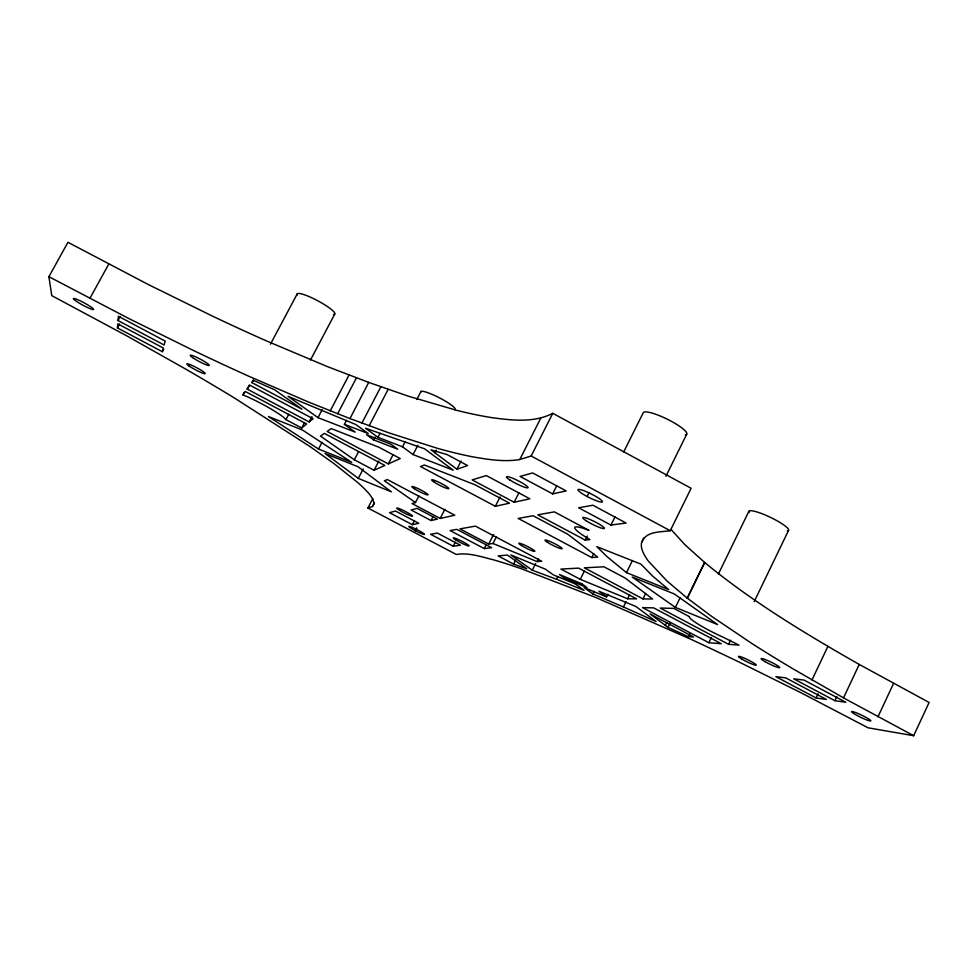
<?xml version="1.0" encoding="UTF-8"?>
<svg xmlns="http://www.w3.org/2000/svg" width="978" height="978" viewBox="0 0 978 978"><rect width="100%" height="100%" fill="white"/><g stroke="black" fill="none" stroke-linecap="round" stroke-linejoin="round"><path stroke-width="1.47" d="M117.458 327.936L117.776 323.877L163.314 348.009L162.311 351.689L117.458 327.936L119.597 324.011M118.032 320.539L118.362 316.261L165.184 341.102L164.133 344.989L118.032 320.539L120.233 316.517M643.72 538.059L641.348 543.377L641.397 546.836A494.611 67.421 24.5 0 0 648.145 560.846L666.886 580.92L687.192 598.084L712.131 616.715L752.058 643.622A491.421 66.382 24.5 0 0 793.036 668.866L844.809 698.61L913.672 735.713L929.1 702.461L859.246 664.453C805.664 633.842 752.412 601.91 704.722 562.521L684.71 544.526L671.226 529.624M877.987 716.764L893.562 683.451M834.919 700.688L845.811 702.265L804.026 680.089L793.708 678.83L834.919 700.688L836.838 696.617M843.513 697.889L859.246 664.453M811.972 679.967L827.914 646.36M816.092 697.962L826.434 699.466L785.664 677.852L775.872 676.654L816.092 697.962L818.06 693.83M728.549 644.294L739.026 645.125L723.133 637.216A31.724 3.765 26 0 1 689.441 616.678L673.805 608.389L660.187 608.047L728.549 644.294L730.517 640.199M754.234 601.592L788.525 530.443M708.867 642.729L721.287 643.72L653.683 607.888L642.534 607.607L708.867 642.729L711.422 637.448M718.414 574L748.879 511.311M688.378 636.69L693.61 636.984L650.052 613.927L668.06 627.411L688.378 636.69L689.686 633.988M665.37 625.394L666.69 622.693M675.407 607.399L632.24 577.032L674.307 593.952L717.607 624.575L675.407 607.399L680.028 597.937M668.06 627.411L670.028 623.365M687.192 598.084L704.563 562.46M687.351 598.145L704.722 562.521M607.937 594.208L606.617 596.886L584.135 587.595L592.851 593.952L623.426 606.971L626.054 601.641M627.619 598.78L636.592 598.866L578.609 568.132L560.907 569.086L580.296 579.343L627.619 598.78L629.587 594.795M641.715 542.142C646.324 530.883 660.529 532.24 670.248 530.724L691.116 488.279L552.778 413.327C534.33 422.814 512.924 420.454 493.144 417.826A528.45 93.142 29.4 0 1 456.665 410.32L408.327 396.188L368.718 382.41L349.965 418.584L308.18 401.909L248.644 376.163A528.022 80.233 29.1 0 1 193.522 350.515L129.084 318.669L48.9 276.688L67.959 242.287L147.825 284.292L212.14 315.955A526.03 91.871 29.5 0 0 267.251 341.249L326.884 366.395L368.718 382.41M642.974 598.915L652.607 599.001L625.174 578.059L603.915 566.775L584.343 567.827L642.974 598.915L645.663 593.45M665.92 476.286L686.69 434.244M626.482 572.643L607.167 556.775L596.824 546.653L640.908 564.123L652.57 576.03L668.671 589.575L626.482 572.643L632.436 560.553M580.296 579.343L584.355 571.176M591.8 557.558L597.741 557.118L567.692 534.184L533.083 515.761L518.181 518.438L591.8 557.558L593.78 553.572M610.944 525.064L626.103 523.034L592.888 505.235L578.634 507.778L610.944 525.064L615.003 516.897M592.851 593.952L594.159 591.323M556.482 579.245L584.062 590.345L575.235 583.927L553.267 574.844L545.394 569.172L510.822 554.929L532.276 570.211L556.482 579.245L557.839 576.531M623.707 451.922L643.267 412.704A24.242 4.804 26.2 0 1 670.248 420.711A24.242 4.804 26.2 0 1 685.272 434.917M585.235 540.101L589.917 539.587L583.842 535.858A35.012 4.682 26.4 0 1 583.939 528.536L589.013 530.369L554.343 511.861L537.778 514.831L585.235 540.101L587.24 536.078M532.276 570.211L535.638 563.511M537.056 561.592L541.775 561.238L475.357 526.115L459.978 528.866L488.719 544.049L492.998 543.499L537.056 561.592L538.389 558.915M587.081 496.482A13.814 2.078 26.5 0 0 602.008 502.093A13.814 2.078 26.5 0 0 593.622 495.186L593.34 495.039A13.802 2.078 26.5 0 0 578.866 489.391A13.802 2.078 26.5 0 0 584.111 494.819L587.081 496.482L589.074 492.496M513.609 564.098L526.751 568.768L507.435 555.039L498.157 555.92L513.609 564.098L515.602 560.149M552.656 493.89L566.176 490.919L532.619 472.936L520.039 476.433L552.656 493.89L556.641 485.968M514.159 502.252L529.856 498.792L486.335 475.577L472.166 479.88L514.159 502.252L518.915 492.839M495.345 506.298L509.514 503.181L475.088 484.807L424.403 465.002L420.528 466.53L495.345 506.298L500.076 496.958M349.965 418.584L389.244 432.985L437.166 448.242A530.455 81.345 29.1 0 0 473.181 456.922C488.487 459.611 504.269 462.081 519.783 459.538L540.858 417.948M484.232 548.585L491.628 547.717L456.848 529.355L450.088 530.577L484.232 548.585L486.237 544.612M519.783 459.538L531.176 456.017L552.778 413.327M488.719 544.049L493.535 534.538M492.998 543.499L496.323 536.934M453.23 546.213L460.455 545.235L437.325 533.059L430.552 534.269L453.23 546.213L455.222 542.289M456.922 469.257L467.582 465.565L447.215 454.648L430.98 449.807L456.922 469.257L461.09 461.103M431.029 520.516L437.435 519.11L417.141 508.401L411.115 510.015L431.029 520.516L433.058 516.543M418.877 495.968L415.491 502.558L412.031 503.548L440.198 518.426L444.856 509.318M412.349 524.697L418.767 523.291L395.479 511.017L389.513 512.68L412.349 524.697L414.366 520.761M415.234 530.663A8.949 0.88 27.1 0 1 408.938 526.347A8.949 0.88 27.1 0 1 417.985 530.113L418.168 530.21A8.949 0.88 27.1 0 1 424.452 534.514A8.949 0.88 27.1 0 1 415.418 530.748L416.518 528.157M415.418 530.748L416.701 528.254M413.058 454.574L402.508 446.824L377.973 437.325L365.527 428.242L424.635 448.829L453.23 470.186L413.058 454.574L417.838 445.32M434.99 452.814L436.359 450.149M416.811 399.501L420.992 391.432M388.327 463.89L400.234 458.572L378.792 447.178L331.2 428.584L327.141 431.445L388.327 463.89L393.132 454.599M913.672 735.713L868.085 727.803L800.261 692.387L741.74 663.353A309.219 29.218 26.1 0 0 690.089 638.927L595.81 597.497L520.993 568.609A307.899 29.034 26.1 0 0 493.34 559.783C481.274 556.812 468.841 552.423 456.261 554.453L367.936 508.01L372.789 498.646M402.508 446.824L405.271 441.494M367.936 508.01L372.459 506.518L374.464 502.631M373.645 439.868L366.554 434.721L390.723 444.098L397.753 449.232L373.645 439.868L375.051 437.166M377.973 437.325L380.026 433.376M358.303 478.389L325.014 453.474L358.131 466.787L391.383 491.848L358.303 478.389L363.205 468.951M374.085 470.235L384.843 465.442L324.378 433.388L320.503 436.127L354.317 459.782L374.085 470.235L378.865 461.029M361.933 423.046L380.87 386.75M369.183 425.772L388.156 389.354M354.317 459.782L358.425 451.885M318.51 449.012L268.449 416.542L302.471 430.027L351.701 462.337L318.51 449.012L322.006 442.349M337.642 413.755L356.457 377.838M344.415 424.342L368.29 433.584L355.906 424.574L288.033 396.322L317.997 417.655L355.173 432.093L344.415 424.342L346.53 420.296M244.28 392.288L242.899 394.88L247.446 396.799A30.734 3.545 27.7 0 1 283.95 417.63L285.931 419.623L301.701 427.973L304.513 422.618M249.292 385.075L247.165 389.073L309.146 421.934L311.945 416.616M317.997 417.655L322.153 409.745M330.234 410.858L349.024 375.051M310.515 359.953L334.721 314.134M285.931 419.623L288.767 414.269M270.429 344.207L297.226 293.877M251.908 382.618L253.29 380.308L274.622 389.782L301.97 409.195L251.908 382.618L253.314 379.977M162.311 351.689L163.729 349.085M89.878 298.424L108.766 264.072M242.899 394.88L245.368 391.518L306.627 423.987L301.701 427.973M247.165 389.073L249.977 385.246L313.094 418.743L309.146 421.934M372.459 506.518L374.195 503.584L372.532 498.597L369.855 494.709A328.425 31.968 28.1 0 0 357.667 482.472L333.987 463.621L309.892 446.469L233.73 397.557A330.393 32.25 28.1 0 0 186.052 369.305L127.042 336.004L51.761 295.637L48.9 276.688M440.198 518.426L454.77 515.223L387.386 479.575L384.342 480.773L415.491 502.558M623.426 606.971L656.079 621.543L635.896 606.482L598.939 591.25L606.617 596.886M531.176 456.017L670.248 530.724M73.423 298.693L73.423 298.657A11.479 1.345 28.4 0 1 83.472 302.483A11.479 1.345 28.4 0 1 93.668 309.39L93.656 309.415A11.492 1.345 28.4 0 1 83.607 305.576A11.492 1.345 28.4 0 1 73.423 298.693M749.099 512.521A22.017 3.888 25.6 0 1 770.713 517.484A22.017 3.888 25.6 0 1 787.278 530.956M297.336 295.001A21.32 3.655 28.1 0 1 318.217 301.016A21.32 3.655 28.1 0 1 333.461 314.525M420.784 392.227A19.352 3.068 27.3 0 1 438.902 397.569A19.352 3.068 27.3 0 1 454.904 409.672M852.364 711.556L852.278 711.544A10.734 1.186 25.6 0 0 857.413 715.664A10.734 1.186 25.6 0 0 870.053 720.969L870.139 720.982A10.734 1.186 25.6 0 0 865.041 716.874A10.734 1.186 25.6 0 0 852.351 711.556M581.776 583.756L559.453 574.563L564.673 578.34L586.934 587.534L581.776 583.756M509.77 479.905A12.127 1.711 26.8 0 0 527.765 487.851A12.127 1.711 26.8 0 0 514.11 478.841A12.127 1.711 26.8 0 0 509.77 479.905M585.81 520.54A12.066 1.687 26.5 0 0 603.964 528.572A12.066 1.687 26.5 0 0 590.895 519.88A12.066 1.687 26.5 0 0 585.81 520.54M764.992 661.605A10.293 1.186 25.9 0 0 779.674 667.668A10.293 1.186 25.9 0 0 766.691 660.138A10.293 1.186 25.9 0 0 764.992 661.605M742.168 659.294A9.927 1.112 26 0 0 756.238 665.15A9.927 1.112 26 0 0 743.61 657.864A9.927 1.112 26 0 0 742.168 659.294M455.956 540.052A8.839 0.905 26.9 0 0 468.914 545.993A8.839 0.905 26.9 0 0 458.694 539.697A8.839 0.905 26.9 0 0 455.956 540.052M399.586 510.357A8.888 0.917 27.1 0 0 412.459 516.237A8.888 0.917 27.1 0 0 401.921 509.782A8.888 0.917 27.1 0 0 399.586 510.357M192.593 357.593A10.795 1.308 28 0 0 208.791 365.54A10.795 1.308 28 0 0 197.825 357.899A10.795 1.308 28 0 0 192.593 357.593M189.157 366.053A10.403 1.21 28 0 0 204.781 373.73A10.403 1.21 28 0 0 194.17 366.42A10.403 1.21 28 0 0 189.157 366.053M414.599 488.89A9.071 1.051 27.1 0 0 427.875 494.929A9.071 1.051 27.1 0 0 417.41 488.303A9.071 1.051 27.1 0 0 414.599 488.89M521.494 545.504A8.985 1.027 26.7 0 0 534.697 551.421A8.985 1.027 26.7 0 0 524.294 544.942A8.985 1.027 26.7 0 0 521.494 545.504M434.415 482.301A9.633 1.186 27.1 0 0 448.609 488.731A9.633 1.186 27.1 0 0 437.618 481.665A9.633 1.186 27.1 0 0 434.415 482.301M547.423 542.289A9.548 1.161 26.6 0 0 561.751 548.792A9.548 1.161 26.6 0 0 551.396 542.081A9.548 1.161 26.6 0 0 547.423 542.289"/></g></svg>
